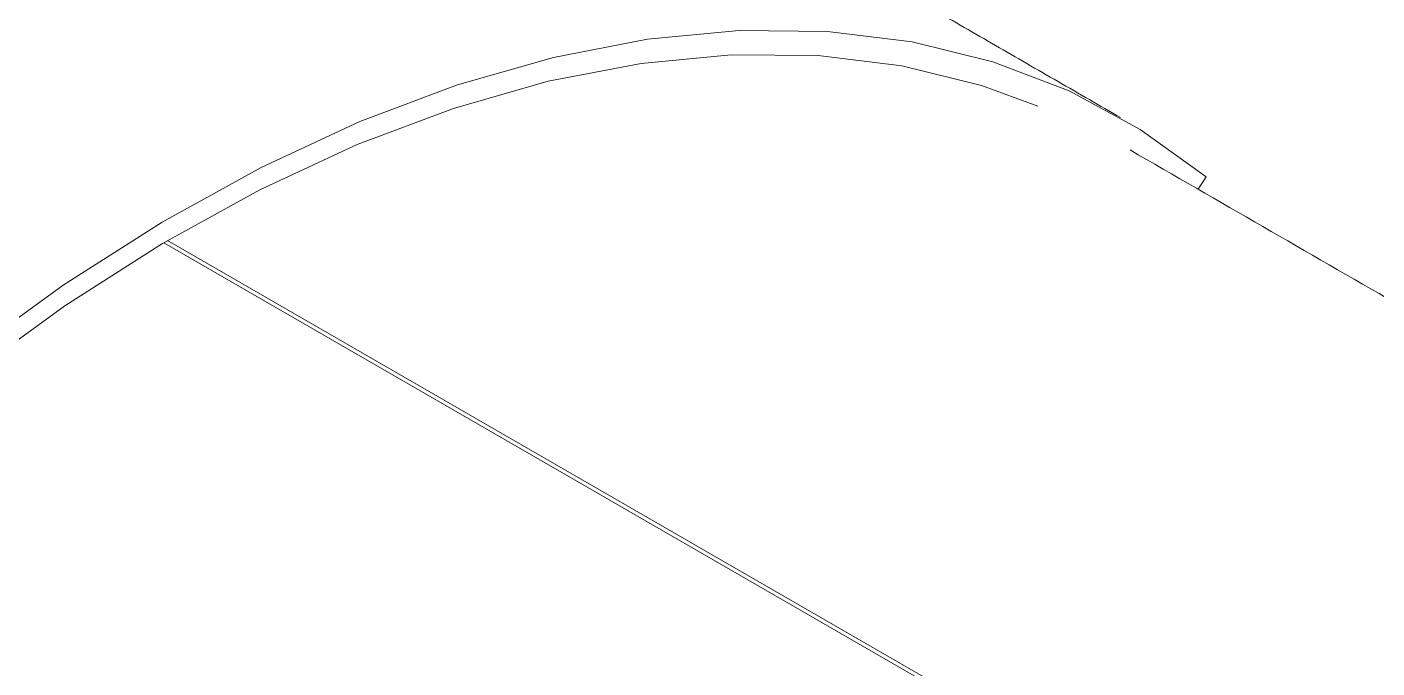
# Model space of a CAD drawing. Extents: x 12.1 to 108.7, y 1 to 80.4.
# Drawn here: x 23.693 to 25.519, y 62.461 to 63.328 of the extents above; entities that cross this region are included whole.
import ezdxf

# ---------------------------------------------------------------- set-up
doc = ezdxf.new("R2010")
doc.units = 0
doc.header["$MEASUREMENT"] = 0
doc.linetypes.add('SLD-Solid', pattern=[0])
doc.layers.add('OBJECT', color=7, linetype='CONTINUOUS')

msp = doc.modelspace()

# ---------------------------------------------------------------- linework, layer by layer
at = {"layer": 'OBJECT', "linetype": 'SLD-Solid', "lineweight": 15}
for p, q in [((25.2883, 63.1255), (25.2774, 63.1088)), ((25.4901, 62.1059), (23.8783, 63.0363)), ((25.4901, 62.1119), (23.8835, 63.0394))]:
    msp.add_line(p, q, dxfattribs=at)
at = {"layer": 'OBJECT', "linetype": 'SLD-Solid', "lineweight": 15, "flags": 128}
for points in [[(22.4056, 61.2875), (22.4838, 61.4584), (22.5699, 61.6268), (22.6634, 61.7917), (22.7638, 61.9523), (22.8706, 62.1075), (22.9831, 62.2567), (23.1008, 62.3988), (23.2229, 62.5332), (23.3488, 62.6591), (23.4778, 62.7758), (23.6091, 62.8826), (23.7421, 62.979), (23.876, 63.0644), (24.0101, 63.1383), (24.1435, 63.2003), (24.2756, 63.2501), (24.4056, 63.2873), (24.5328, 63.3119), (24.6565, 63.3236), (24.776, 63.3224), (24.8907, 63.3083), (24.9998, 63.2814), (25.1028, 63.2418), (25.1992, 63.1897), (25.2883, 63.1255)], [(22.994, 62.2363), (22.9961, 62.2389), (23.1121, 62.3791), (23.2325, 62.5116), (23.3566, 62.6357), (23.4838, 62.7507), (23.6133, 62.856), (23.7444, 62.951), (23.8764, 63.0352), (24.0085, 63.108), (24.1401, 63.1692), (24.2703, 63.2183), (24.3985, 63.255), (24.5239, 63.2792), (24.6459, 63.2908), (24.7637, 63.2896), (24.8767, 63.2757), (24.9843, 63.2492), (25.0608, 63.2211)]]:
    msp.add_lwpolyline(points, dxfattribs=at)
at = {"layer": 'OBJECT', "linetype": 'SLD-Solid', "lineweight": 15}
for points in [[(25.1726, 63.2057), (24.834, 63.4012)], [(26.6224, 62.3323), (25.1853, 63.162)]]:
    msp.add_open_spline(points, degree=1, dxfattribs=at)

doc.saveas('drawing.dxf')
